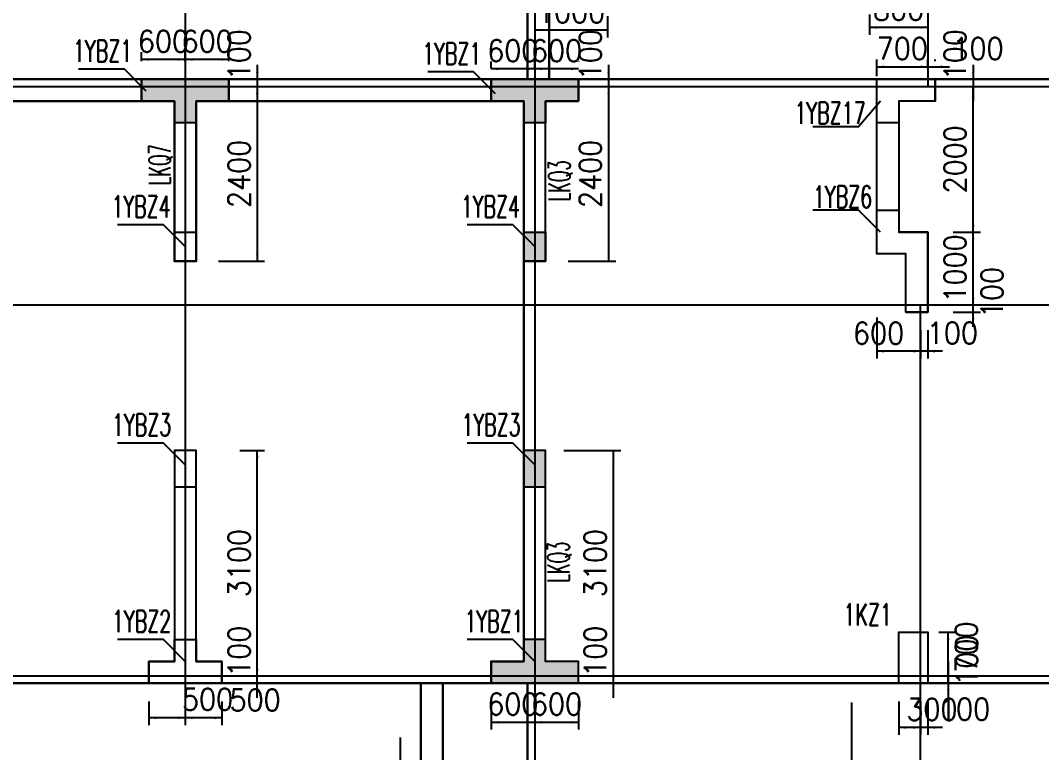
# Model space of a CAD drawing. Extents: x 387171 to 699106, y 11966 to 245688.
# Drawn here: x 635443 to 649471, y 216084 to 226148 of the extents above; entities that cross this region are included whole.
import ezdxf
from ezdxf.enums import TextEntityAlignment as Align

# ---------------------------------------------------------------- set-up
doc = ezdxf.new("R2010")
doc.units = 0
doc.header["$LTSCALE"] = 100
doc.header["$MEASUREMENT"] = 0
doc.linetypes.add('DASHED', pattern=[19.05, 12.7, -6.35])
for name, color, linetype in [('b边缘构件', 235, 'Continuous'), ('colu-主楼', 7, 'Continuous'), ('COLU_DASH', 9, 'DASHED'), ('DOTE', 253, 'Continuous'), ('Q-TEXT', 2, 'Continuous'), ('TEXT', 7, 'Continuous'), ('THIN', 7, 'Continuous'), ('wall-主楼', 2, 'Continuous'), ('Y阴影', 254, 'Continuous'), ('小尺寸', 4, 'Continuous'), ('柱标注', 2, 'Continuous')]:
    doc.layers.add(name, color=color, linetype=linetype)
doc.styles.get("Standard").update_dxf_attribs({"font": 'standard'})
doc.dimstyles.get("Standard").update_dxf_attribs({"dimtxt": 300, "dimasz": 100, "dimexe": 100, "dimexo": 250, "dimgap": 100, "dimtad": 0, "dimtoh": 1, "dimdec": 0, "dimdsep": 46, "dimcen": 0.09, "dimclrt": 7, "dimadec": 0, "dimazin": 0, "dimtfac": 1, "dimtdec": 4, "dimtofl": 0, "dimtmove": 0, "dimatfit": 3, "dimfxl": 1, "dimtolj": 1, "dimtzin": 0, "dimarcsym": 0})

# ---------------------------------------------------------------- blocks, each defined once
blk = doc.blocks.new('*D3283')
at = {"layer": '小尺寸', "color": 0, "linetype": 'ByBlock', "lineweight": -2}
for p, q in [((643589, 216838), (643589, 217338)), ((643508, 217138), (643689, 217138)), ((643508, 217038), (643689, 217038))]:
    blk.add_line(p, q, dxfattribs=at)
for points in [[(643589, 217138), (643572, 217238), (643605, 217238)], [(643589, 217038), (643605, 216938), (643572, 216938)]]:
    blk.add_solid(points, dxfattribs=at)
at = {"layer": '小尺寸', "color": 7, "linetype": 'Continuous', "lineweight": -2, "insert": (643339, 217476), "char_height": 300, "width": 476.67, "attachment_point": 5, "rotation": 90}
blk.add_mtext('100', dxfattribs=at)
blk = doc.blocks.new('*D2239')
at = {"layer": '小尺寸', "color": 0, "linetype": 'ByBlock', "lineweight": -2}
for p, q in [((642908, 220238), (643689, 220238)), ((643589, 217138), (643589, 220238)), ((643508, 217138), (643689, 217138))]:
    blk.add_line(p, q, dxfattribs=at)
for points in [[(643589, 220238), (643605, 220138), (643572, 220138)], [(643589, 217138), (643572, 217238), (643605, 217238)]]:
    blk.add_solid(points, dxfattribs=at)
at = {"layer": '小尺寸', "color": 7, "linetype": 'Continuous', "lineweight": -2, "insert": (643339, 218688), "char_height": 300, "width": 775, "attachment_point": 5, "rotation": 90}
blk.add_mtext('3100', dxfattribs=at)
blk = doc.blocks.new('*D1823')
at = {"layer": '小尺寸', "color": 0, "linetype": 'ByBlock', "lineweight": -2}
for p, q in [((637708, 216788), (637708, 216461)), ((638208, 216788), (638208, 216461)), ((638208, 216561), (637708, 216561))]:
    blk.add_line(p, q, dxfattribs=at)
for points in [[(637708, 216561), (637808, 216577), (637808, 216544)], [(638208, 216561), (638108, 216544), (638108, 216577)]]:
    blk.add_solid(points, dxfattribs=at)
at = {"layer": '小尺寸', "color": 7, "linetype": 'Continuous', "lineweight": -2, "insert": (638667, 216807), "char_height": 300, "width": 566.67, "attachment_point": 5, "rotation": 360}
blk.add_mtext('500', dxfattribs=at)
blk = doc.blocks.new('*D2742')
at = {"layer": '小尺寸', "color": 0, "linetype": 'ByBlock', "lineweight": -2}
for p, q in [((637208, 216788), (637208, 216461)), ((637708, 216788), (637708, 216461)), ((637708, 216561), (637208, 216561))]:
    blk.add_line(p, q, dxfattribs=at)
for points in [[(637208, 216561), (637308, 216577), (637308, 216544)], [(637708, 216561), (637608, 216544), (637608, 216577)]]:
    blk.add_solid(points, dxfattribs=at)
at = {"layer": '小尺寸', "color": 7, "linetype": 'Continuous', "lineweight": -2, "insert": (638014, 216815), "char_height": 300, "width": 566.67, "attachment_point": 5, "rotation": 360}
blk.add_mtext('500', dxfattribs=at)
blk = doc.blocks.new('*D2341')
at = {"layer": '小尺寸', "color": 0, "linetype": 'ByBlock', "lineweight": -2}
for p, q in [((638697, 216838), (638697, 217338)), ((638458, 217138), (638797, 217138)), ((638458, 217038), (638797, 217038))]:
    blk.add_line(p, q, dxfattribs=at)
for points in [[(638697, 217138), (638681, 217238), (638714, 217238)], [(638697, 217038), (638714, 216938), (638681, 216938)]]:
    blk.add_solid(points, dxfattribs=at)
at = {"layer": '小尺寸', "color": 7, "linetype": 'Continuous', "lineweight": -2, "insert": (638447, 217476), "char_height": 300, "width": 476.67, "attachment_point": 5, "rotation": 90}
blk.add_mtext('100', dxfattribs=at)
blk = doc.blocks.new('*D3256')
at = {"layer": '小尺寸', "color": 0, "linetype": 'ByBlock', "lineweight": -2}
for p, q in [((638458, 220238), (638797, 220238)), ((638697, 217138), (638697, 220238)), ((638458, 217138), (638797, 217138))]:
    blk.add_line(p, q, dxfattribs=at)
for points in [[(638697, 220238), (638714, 220138), (638681, 220138)], [(638697, 217138), (638681, 217238), (638714, 217238)]]:
    blk.add_solid(points, dxfattribs=at)
at = {"layer": '小尺寸', "color": 7, "linetype": 'Continuous', "lineweight": -2, "insert": (638447, 218688), "char_height": 300, "width": 775, "attachment_point": 5, "rotation": 90}
blk.add_mtext('3100', dxfattribs=at)
blk = doc.blocks.new('*D3935')
at = {"layer": '小尺寸', "color": 0, "linetype": 'ByBlock', "lineweight": -2}
for p, q in [((648188, 217338), (648188, 216838)), ((648058, 217138), (648288, 217138)), ((648058, 217038), (648288, 217038))]:
    blk.add_line(p, q, dxfattribs=at)
for points in [[(648188, 217138), (648172, 217238), (648205, 217238)], [(648188, 217038), (648205, 216938), (648172, 216938)]]:
    blk.add_solid(points, dxfattribs=at)
at = {"layer": '小尺寸', "color": 7, "linetype": 'Continuous', "lineweight": -2, "insert": (648441, 217353), "char_height": 300, "width": 476.67, "attachment_point": 5, "rotation": 90}
blk.add_mtext('100', dxfattribs=at)
blk = doc.blocks.new('*D3687')
at = {"layer": '小尺寸', "color": 0, "linetype": 'ByBlock', "lineweight": -2}
for p, q in [((648058, 217738), (648288, 217738)), ((648188, 217038), (648188, 217738)), ((648058, 217038), (648288, 217038))]:
    blk.add_line(p, q, dxfattribs=at)
for points in [[(648188, 217738), (648205, 217638), (648172, 217638)], [(648188, 217038), (648172, 217138), (648205, 217138)]]:
    blk.add_solid(points, dxfattribs=at)
at = {"layer": '小尺寸', "color": 7, "linetype": 'Continuous', "lineweight": -2, "insert": (648437, 217535), "char_height": 300, "width": 566.67, "attachment_point": 5, "rotation": 90}
blk.add_mtext('700', dxfattribs=at)
blk = doc.blocks.new('*D4439')
at = {"layer": '小尺寸', "color": 0, "linetype": 'ByBlock', "lineweight": -2}
for p, q in [((647808, 216788), (647808, 216328)), ((647908, 216788), (647908, 216328)), ((648108, 216428), (647608, 216428))]:
    blk.add_line(p, q, dxfattribs=at)
for points in [[(647808, 216428), (647708, 216411), (647708, 216444)], [(647908, 216428), (648008, 216444), (648008, 216411)]]:
    blk.add_solid(points, dxfattribs=at)
at = {"layer": '小尺寸', "color": 7, "linetype": 'Continuous', "lineweight": -2, "insert": (648414, 216681), "char_height": 300, "width": 476.67, "attachment_point": 5, "rotation": 360}
blk.add_mtext('100', dxfattribs=at)
blk = doc.blocks.new('*D4188')
at = {"layer": '小尺寸', "color": 0, "linetype": 'ByBlock', "lineweight": -2}
for p, q in [((647508, 216788), (647508, 216328)), ((647808, 216788), (647808, 216328)), ((647808, 216428), (647508, 216428))]:
    blk.add_line(p, q, dxfattribs=at)
for points in [[(647508, 216428), (647608, 216444), (647608, 216411)], [(647808, 216428), (647708, 216411), (647708, 216444)]]:
    blk.add_solid(points, dxfattribs=at)
at = {"layer": '小尺寸', "color": 7, "linetype": 'Continuous', "lineweight": -2, "insert": (647965, 216677), "char_height": 300, "width": 566.67, "attachment_point": 5, "rotation": 360}
blk.add_mtext('300', dxfattribs=at)
blk = doc.blocks.new('*D179')
at = {"layer": '小尺寸', "color": 0, "linetype": 'ByBlock', "lineweight": -2}
for p, q in [((642508, 226208), (642508, 225915)), ((643508, 226208), (643508, 225915)), ((643508, 226015), (642508, 226015))]:
    blk.add_line(p, q, dxfattribs=at)
for points in [[(642508, 226015), (642608, 226032), (642608, 225999)], [(643508, 226015), (643408, 225999), (643408, 226032)]]:
    blk.add_solid(points, dxfattribs=at)
at = {"layer": '小尺寸', "color": 7, "linetype": 'Continuous', "lineweight": -2, "insert": (643008, 226265), "char_height": 300, "width": 690, "attachment_point": 5, "rotation": 360}
blk.add_mtext('1000', dxfattribs=at)
blk = doc.blocks.new('*D1079')
at = {"layer": '小尺寸', "color": 0, "linetype": 'ByBlock', "lineweight": -2}
for p, q in [((637708, 225588), (637708, 225711)), ((638308, 225588), (638308, 225711)), ((638308, 225611), (637708, 225611))]:
    blk.add_line(p, q, dxfattribs=at)
for points in [[(637708, 225611), (637808, 225627), (637808, 225594)], [(638308, 225611), (638208, 225594), (638208, 225627)]]:
    blk.add_solid(points, dxfattribs=at)
at = {"layer": '小尺寸', "color": 7, "linetype": 'Continuous', "lineweight": -2, "insert": (638008, 225861), "char_height": 300, "width": 556.67, "attachment_point": 5, "rotation": 360}
blk.add_mtext('600', dxfattribs=at)
blk = doc.blocks.new('*D690')
at = {"layer": '小尺寸', "color": 0, "linetype": 'ByBlock', "lineweight": -2}
for p, q in [((637108, 225588), (637108, 225711)), ((637708, 225588), (637708, 225711)), ((637708, 225611), (637108, 225611))]:
    blk.add_line(p, q, dxfattribs=at)
for points in [[(637108, 225611), (637208, 225627), (637208, 225594)], [(637708, 225611), (637608, 225594), (637608, 225627)]]:
    blk.add_solid(points, dxfattribs=at)
at = {"layer": '小尺寸', "color": 7, "linetype": 'Continuous', "lineweight": -2, "insert": (637408, 225861), "char_height": 300, "width": 556.67, "attachment_point": 5, "rotation": 360}
blk.add_mtext('600', dxfattribs=at)
blk = doc.blocks.new('*D1606')
at = {"layer": '小尺寸', "color": 0, "linetype": 'ByBlock', "lineweight": -2}
for p, q in [((638697, 225538), (638697, 225038)), ((638614, 225338), (638797, 225338)), ((638753, 225238), (638797, 225238))]:
    blk.add_line(p, q, dxfattribs=at)
for points in [[(638697, 225338), (638680, 225438), (638714, 225438)], [(638697, 225238), (638714, 225138), (638680, 225138)]]:
    blk.add_solid(points, dxfattribs=at)
at = {"layer": '小尺寸', "color": 7, "linetype": 'Continuous', "lineweight": -2, "insert": (638447, 225676), "char_height": 300, "width": 476.67, "attachment_point": 5, "rotation": 90}
blk.add_mtext('100', dxfattribs=at)
blk = doc.blocks.new('*D1195')
at = {"layer": '小尺寸', "color": 0, "linetype": 'ByBlock', "lineweight": -2}
for p, q in [((638697, 225238), (638697, 222838)), ((638753, 225238), (638797, 225238)), ((638164, 222838), (638797, 222838))]:
    blk.add_line(p, q, dxfattribs=at)
for points in [[(638697, 225238), (638714, 225138), (638680, 225138)], [(638697, 222838), (638680, 222938), (638714, 222938)]]:
    blk.add_solid(points, dxfattribs=at)
at = {"layer": '小尺寸', "color": 7, "linetype": 'Continuous', "lineweight": -2, "insert": (638447, 224038), "char_height": 300, "width": 785, "attachment_point": 5, "rotation": 90}
blk.add_mtext('2400', dxfattribs=at)
blk = doc.blocks.new('*D3552')
at = {"layer": '小尺寸', "color": 0, "linetype": 'ByBlock', "lineweight": -2}
for p, q in [((648532, 221938), (648532, 222438)), ((648258, 222238), (648632, 222238)), ((648258, 222138), (648632, 222138))]:
    blk.add_line(p, q, dxfattribs=at)
for points in [[(648532, 222238), (648515, 222338), (648549, 222338)], [(648532, 222138), (648549, 222038), (648515, 222038)]]:
    blk.add_solid(points, dxfattribs=at)
at = {"layer": '小尺寸', "color": 7, "linetype": 'Continuous', "lineweight": -2, "insert": (648789, 222408), "char_height": 300, "width": 476.67, "attachment_point": 5, "rotation": 90}
blk.add_mtext('100', dxfattribs=at)
blk = doc.blocks.new('*D3742')
at = {"layer": '小尺寸', "color": 0, "linetype": 'ByBlock', "lineweight": -2}
for p, q in [((648258, 223238), (648632, 223238)), ((648532, 222238), (648532, 223238)), ((648258, 222238), (648632, 222238))]:
    blk.add_line(p, q, dxfattribs=at)
for points in [[(648532, 223238), (648549, 223138), (648515, 223138)], [(648532, 222238), (648515, 222338), (648549, 222338)]]:
    blk.add_solid(points, dxfattribs=at)
at = {"layer": '小尺寸', "color": 7, "linetype": 'Continuous', "lineweight": -2, "insert": (648282, 222738), "char_height": 300, "width": 690, "attachment_point": 5, "rotation": 90}
blk.add_mtext('1000', dxfattribs=at)
blk = doc.blocks.new('*D4625')
at = {"layer": '小尺寸', "color": 0, "linetype": 'ByBlock', "lineweight": -2}
for p, q in [((648258, 225238), (648632, 225238)), ((648532, 223238), (648532, 225238)), ((648258, 223238), (648632, 223238))]:
    blk.add_line(p, q, dxfattribs=at)
for points in [[(648532, 225238), (648549, 225138), (648515, 225138)], [(648532, 223238), (648515, 223338), (648549, 223338)]]:
    blk.add_solid(points, dxfattribs=at)
at = {"layer": '小尺寸', "color": 7, "linetype": 'Continuous', "lineweight": -2, "insert": (648282, 224238), "char_height": 300, "width": 780, "attachment_point": 5, "rotation": 90}
blk.add_mtext('2000', dxfattribs=at)
blk = doc.blocks.new('*D997')
at = {"layer": '小尺寸', "color": 0, "linetype": 'ByBlock', "lineweight": -2}
for p, q in [((647808, 221888), (647808, 221500)), ((647908, 221888), (647908, 221500)), ((648108, 221600), (647608, 221600))]:
    blk.add_line(p, q, dxfattribs=at)
for points in [[(647808, 221600), (647708, 221583), (647708, 221616)], [(647908, 221600), (648008, 221616), (648008, 221583)]]:
    blk.add_solid(points, dxfattribs=at)
at = {"layer": '小尺寸', "color": 7, "linetype": 'Continuous', "lineweight": -2, "insert": (648246, 221850), "char_height": 300, "width": 476.67, "attachment_point": 5, "rotation": 360}
blk.add_mtext('100', dxfattribs=at)
blk = doc.blocks.new('*D611')
at = {"layer": '小尺寸', "color": 0, "linetype": 'ByBlock', "lineweight": -2}
for p, q in [((647208, 222062), (647208, 221500)), ((647808, 221888), (647808, 221500)), ((647808, 221600), (647208, 221600))]:
    blk.add_line(p, q, dxfattribs=at)
for points in [[(647208, 221600), (647308, 221616), (647308, 221583)], [(647808, 221600), (647708, 221583), (647708, 221616)]]:
    blk.add_solid(points, dxfattribs=at)
at = {"layer": '小尺寸', "color": 7, "linetype": 'Continuous', "lineweight": -2, "insert": (647232, 221848), "char_height": 300, "width": 556.67, "attachment_point": 5, "rotation": 360}
blk.add_mtext('600', dxfattribs=at)
blk = doc.blocks.new('*D1520')
at = {"layer": '小尺寸', "color": 0, "linetype": 'ByBlock', "lineweight": -2}
for p, q in [((648532, 225538), (648532, 225038)), ((648258, 225338), (648632, 225338)), ((648258, 225238), (648632, 225238))]:
    blk.add_line(p, q, dxfattribs=at)
for points in [[(648532, 225338), (648515, 225438), (648549, 225438)], [(648532, 225238), (648549, 225138), (648515, 225138)]]:
    blk.add_solid(points, dxfattribs=at)
at = {"layer": '小尺寸', "color": 7, "linetype": 'Continuous', "lineweight": -2, "insert": (648282, 225676), "char_height": 300, "width": 476.67, "attachment_point": 5, "rotation": 90}
blk.add_mtext('100', dxfattribs=at)
blk = doc.blocks.new('*D1692')
at = {"layer": '小尺寸', "color": 0, "linetype": 'ByBlock', "lineweight": -2}
for p, q in [((642508, 225488), (642508, 225581)), ((643108, 225588), (643108, 225581)), ((643108, 225481), (642508, 225481))]:
    blk.add_line(p, q, dxfattribs=at)
for points in [[(642508, 225481), (642608, 225497), (642608, 225464)], [(643108, 225481), (643008, 225464), (643008, 225497)]]:
    blk.add_solid(points, dxfattribs=at)
at = {"layer": '小尺寸', "color": 7, "linetype": 'Continuous', "lineweight": -2, "insert": (642808, 225731), "char_height": 300, "width": 556.67, "attachment_point": 5, "rotation": 360}
blk.add_mtext('600', dxfattribs=at)
blk = doc.blocks.new('*D1442')
at = {"layer": '小尺寸', "color": 0, "linetype": 'ByBlock', "lineweight": -2}
for p, q in [((641908, 225488), (641908, 225581)), ((642508, 225488), (642508, 225581)), ((642508, 225481), (641908, 225481))]:
    blk.add_line(p, q, dxfattribs=at)
for points in [[(641908, 225481), (642008, 225497), (642008, 225464)], [(642508, 225481), (642408, 225464), (642408, 225497)]]:
    blk.add_solid(points, dxfattribs=at)
at = {"layer": '小尺寸', "color": 7, "linetype": 'Continuous', "lineweight": -2, "insert": (642208, 225731), "char_height": 300, "width": 556.67, "attachment_point": 5, "rotation": 360}
blk.add_mtext('600', dxfattribs=at)
blk = doc.blocks.new('*D2207')
at = {"layer": '小尺寸', "color": 0, "linetype": 'ByBlock', "lineweight": -2}
for p, q in [((643523, 225538), (643523, 225038)), ((643417, 225338), (643623, 225338)), ((643417, 225238), (643623, 225238))]:
    blk.add_line(p, q, dxfattribs=at)
for points in [[(643523, 225338), (643507, 225438), (643540, 225438)], [(643523, 225238), (643540, 225138), (643507, 225138)]]:
    blk.add_solid(points, dxfattribs=at)
at = {"layer": '小尺寸', "color": 7, "linetype": 'Continuous', "lineweight": -2, "insert": (643273, 225676), "char_height": 300, "width": 476.67, "attachment_point": 5, "rotation": 90}
blk.add_mtext('100', dxfattribs=at)
blk = doc.blocks.new('*D1957')
at = {"layer": '小尺寸', "color": 0, "linetype": 'ByBlock', "lineweight": -2}
for p, q in [((643417, 225238), (643623, 225238)), ((643523, 225238), (643523, 222838)), ((642967, 222838), (643623, 222838))]:
    blk.add_line(p, q, dxfattribs=at)
for points in [[(643523, 225238), (643540, 225138), (643507, 225138)], [(643523, 222838), (643507, 222938), (643540, 222938)]]:
    blk.add_solid(points, dxfattribs=at)
at = {"layer": '小尺寸', "color": 7, "linetype": 'Continuous', "lineweight": -2, "insert": (643273, 224038), "char_height": 300, "width": 785, "attachment_point": 5, "rotation": 90}
blk.add_mtext('2400', dxfattribs=at)
blk = doc.blocks.new('*D1578')
at = {"layer": '小尺寸', "color": 0, "linetype": 'ByBlock', "lineweight": -2}
for p, q in [((647908, 226429), (647908, 225951)), ((647108, 226228), (647108, 225951)), ((647908, 226051), (647108, 226051))]:
    blk.add_line(p, q, dxfattribs=at)
for points in [[(647108, 226051), (647208, 226067), (647208, 226034)], [(647908, 226051), (647808, 226034), (647808, 226067)]]:
    blk.add_solid(points, dxfattribs=at)
at = {"layer": '小尺寸', "color": 7, "linetype": 'Continuous', "lineweight": -2, "insert": (647508, 226301), "char_height": 300, "width": 566.67, "attachment_point": 5}
blk.add_mtext('800', dxfattribs=at)
blk = doc.blocks.new('*D2444')
at = {"layer": '小尺寸', "color": 0, "linetype": 'ByBlock', "lineweight": -2}
for p, q in [((642508, 216788), (642508, 216400)), ((643108, 216788), (643108, 216400)), ((642508, 216500), (643108, 216500))]:
    blk.add_line(p, q, dxfattribs=at)
for points in [[(642508, 216500), (642608, 216517), (642608, 216483)], [(643108, 216500), (643008, 216483), (643008, 216517)]]:
    blk.add_solid(points, dxfattribs=at)
at = {"layer": '小尺寸', "color": 7, "linetype": 'Continuous', "lineweight": -2, "insert": (642808, 216750), "char_height": 300, "width": 556.67, "attachment_point": 5}
blk.add_mtext('600', dxfattribs=at)
blk = doc.blocks.new('*D3351')
at = {"layer": '小尺寸', "color": 0, "linetype": 'ByBlock', "lineweight": -2}
for p, q in [((641908, 216788), (641908, 216400)), ((642508, 216788), (642508, 216400)), ((641908, 216500), (642508, 216500))]:
    blk.add_line(p, q, dxfattribs=at)
for points in [[(641908, 216500), (642008, 216517), (642008, 216483)], [(642508, 216500), (642408, 216483), (642408, 216517)]]:
    blk.add_solid(points, dxfattribs=at)
at = {"layer": '小尺寸', "color": 7, "linetype": 'Continuous', "lineweight": -2, "insert": (642208, 216750), "char_height": 300, "width": 556.67, "attachment_point": 5}
blk.add_mtext('600', dxfattribs=at)
blk = doc.blocks.new('*D1928')
at = {"layer": '小尺寸', "color": 0, "linetype": 'ByBlock', "lineweight": -2}
for p, q in [((647208, 225380), (647208, 225611)), ((647908, 225488), (647908, 225611)), ((647208, 225511), (647908, 225511))]:
    blk.add_line(p, q, dxfattribs=at)
for points in [[(647208, 225511), (647308, 225528), (647308, 225494)], [(647908, 225511), (647808, 225494), (647808, 225528)]]:
    blk.add_solid(points, dxfattribs=at)
at = {"layer": '小尺寸', "color": 7, "linetype": 'Continuous', "lineweight": -2, "insert": (647558, 225761), "char_height": 300, "width": 566.67, "attachment_point": 5}
blk.add_mtext('700', dxfattribs=at)
blk = doc.blocks.new('*D1661')
at = {"layer": '小尺寸', "color": 0, "linetype": 'ByBlock', "lineweight": -2}
for p, q in [((647908, 225488), (647908, 225611)), ((648008, 225588), (648008, 225611)), ((647708, 225511), (648208, 225511))]:
    blk.add_line(p, q, dxfattribs=at)
for points in [[(647908, 225511), (647808, 225494), (647808, 225528)], [(648008, 225511), (648108, 225528), (648108, 225494)]]:
    blk.add_solid(points, dxfattribs=at)
at = {"layer": '小尺寸', "color": 7, "linetype": 'Continuous', "lineweight": -2, "insert": (648598, 225761), "char_height": 300, "width": 476.67, "attachment_point": 5}
blk.add_mtext('100', dxfattribs=at)

msp = doc.modelspace()

# ---------------------------------------------------------------- hatches: boundary and pattern name
at = {"layer": 'Y阴影'}
for points in [[(638308.1, 225337.9), (638308.1, 225037.9), (637858.1, 225037.9), (637858.1, 224737.9), (637558.1, 224737.9), (637558.1, 225037.9), (637108.1, 225037.9), (637108.1, 225337.9)], [(643108.1, 225037.9), (642658.1, 225037.9), (642658.1, 224737.9), (642358.1, 224737.9), (642358.1, 225037.9), (641908.1, 225037.9), (641908.1, 225337.9), (643108.1, 225337.9)], [(642658.1, 223237.9), (642658.1, 222837.9), (642358.1, 222837.9), (642358.1, 223237.9)]]:
    msp.add_hatch(color=256, dxfattribs=at).paths.add_polyline_path(points, flags=0)
h = msp.add_hatch(dxfattribs=at)
h.set_pattern_fill('ANSI31', color=256, scale=25, style=0)
h.set_pattern_definition([])
h.paths.add_polyline_path([(647208.1, 225237.9), (647208.1, 225337.9), (648008.1, 225337.9), (648008.1, 225237.9)], flags=0)
h.paths.add_polyline_path([(647808.1, 225237.9), (647808.1, 225037.9), (647508.1, 225037.9), (647508.1, 224737.9), (647208.1, 224737.9), (647208.1, 225237.9)], flags=0)
h.paths.add_polyline_path([(647808.1, 225237.9), (648008.1, 225237.9), (648008.1, 225037.9), (647808.1, 225037.9)], flags=0)
h = msp.add_hatch(dxfattribs=at)
h.set_pattern_fill('ANSI31', color=256, scale=25, style=0)
h.set_pattern_definition([])
h.paths.add_polyline_path([(647508.1, 223237.9), (647808.1, 223237.9), (647808.1, 222237.9), (647608.1, 222237.9), (647608.1, 222937.9), (647208.1, 222937.9), (647208.1, 223537.9), (647508.1, 223537.9)], flags=0)
h.paths.add_polyline_path([(647808.1, 223138), (647908.1, 223138), (647908.1, 222237.9), (647808.1, 222237.9)], flags=0)
h.paths.add_polyline_path([(647808.1, 222137.9), (647608.1, 222137.9), (647608.1, 222237.9), (647808.1, 222237.9)], flags=0)
h.paths.add_polyline_path([(647808.1, 222237.9), (647908.1, 222237.9), (647908.1, 222137.9), (647808.1, 222137.9)], flags=0)
h = msp.add_hatch(dxfattribs=at)
h.set_pattern_fill('ANSI31', color=256, scale=25, style=0)
h.set_pattern_definition([])
h.paths.add_polyline_path([(637858.1, 223237.9), (637858.1, 222837.9), (637558.1, 222837.9), (637558.1, 223237.9)], flags=0)
h = msp.add_hatch(dxfattribs=at)
h.set_pattern_fill('ANSI31', color=256, scale=25, style=0)
h.set_pattern_definition([])
h.paths.add_polyline_path([(637708.1, 220237.9), (637558.1, 220237.9), (637558.1, 219737.9), (637708.1, 219737.9)], flags=0)
h.paths.add_polyline_path([(637858.1, 220187.9), (637708.1, 220037.9), (637708.1, 219737.9), (637858.1, 219737.9)], flags=0)
h.paths.add_polyline_path([(637858.1, 220187.9), (637858.1, 220237.9), (637708.1, 220237.9), (637708.1, 220037.9)], flags=0)
h = msp.add_hatch(color=256, dxfattribs=at)
h.paths.add_polyline_path([(642508.1, 220237.9), (642358.1, 220237.9), (642358.1, 219737.9), (642508.1, 219737.9)], flags=0)
h.paths.add_polyline_path([(642658.1, 220187.9), (642508.1, 220037.9), (642508.1, 219737.9), (642658.1, 219737.9)], flags=0)
h.paths.add_polyline_path([(642658.1, 220187.9), (642658.1, 220237.9), (642508.1, 220237.9), (642508.1, 220037.9)], flags=0)
h = msp.add_hatch(dxfattribs=at)
h.set_pattern_fill('ANSI31', color=256, scale=25, style=0)
h.set_pattern_definition([])
h.paths.add_polyline_path([(638208.1, 217337.9), (638208.1, 217037.9), (637208.1, 217037.9), (637208.1, 217337.9), (637558.1, 217337.9), (637558.1, 217637.9), (637858.1, 217637.9), (637858.1, 217337.9)], flags=0)
h = msp.add_hatch(color=256, dxfattribs=at)
h.paths.add_polyline_path([(642508.1, 217637.9), (642358.1, 217637.9), (642358.1, 217337.9), (641908.1, 217337.9), (641908.1, 217137.9), (642508.1, 217137.9)], flags=0)
h.paths.add_polyline_path([(642508.1, 217137.9), (641908.1, 217137.9), (641908.1, 217037.9), (642508.1, 217037.9)], flags=0)
h.paths.add_polyline_path([(643108.1, 217337.9), (642658.1, 217337.9), (642658.1, 217487.9), (642508.1, 217337.9), (642508.1, 217137.9), (643108.1, 217137.9)], flags=0)
h.paths.add_polyline_path([(642658.1, 217487.9), (642658.1, 217637.9), (642508.1, 217637.9), (642508.1, 217337.9)], flags=0)
h.paths.add_polyline_path([(643108.1, 217137.9), (642508.1, 217137.9), (642508.1, 217037.9), (643108.1, 217037.9)], flags=0)

# ---------------------------------------------------------------- linework, layer by layer
at = {"color": 1, "lineweight": 30}
for points in [[(652208.1, 230737.9), (648158.1, 230737.9), (648158.1, 231687.9), (645108.1, 231687.9), (645108.1, 229737.9), (642408.1, 229737.9), (642408.1, 225337.9), (631758.1, 225337.9), (631758.1, 229237.9), (624358.1, 229237.9), (624358.1, 226837.9), (623608.1, 226837.9), (623608.1, 225337.9), (613908.1, 225337.9), (613908.1, 229737.9), (611108.1, 229737.9), (611108.1, 231687.9), (608058.1, 231687.9), (608058.1, 230737.9), (604008.1, 230737.9)], [(604008.1, 230737.9), (604008.1, 228587.9), (603408.1, 228587.9), (603408.1, 225137.9), (604008.1, 225137.9), (604008.1, 222137.9), (608308.1, 222137.9), (608308.1, 217037.9), (652208.1, 217037.9)]]:
    msp.add_lwpolyline(points, dxfattribs=at)
at = {"color": 4, "lineweight": 30}
for points in [[(631456.8, 231687.9), (646008.1, 231687.9), (646008.1, 231337.9), (645421.1, 231337.9), (645421.1, 229437.9), (642708.1, 229437.9), (642708, 226737.9), (643508.1, 226738), (643508.1, 226437.9), (642708.1, 226437.9), (642708.1, 225337.9), (641908.1, 225338), (641908.1, 225037.9), (637858.1, 225037.9), (637858.1, 222837.9), (637558.1, 222837.9), (637558.1, 225037.9), (633058.1, 225037.9)], [(651858.1, 225337.9), (641908.1, 225337.9), (641908.1, 225037.9), (642358.1, 225037.9), (642358.1, 217337.9), (641908.1, 217337.9), (641908.1, 217037.9), (642408.1, 217037.9), (642408.1, 210437.9), (642608.1, 210437.9), (642608.1, 207337.9), (642458.1, 207337.9), (642458.1, 206737.9), (642608.1, 206737.9), (642608.1, 201837.9), (642508.1, 201837.9), (642508.1, 201337.9), (643008.1, 201337.9), (643008.1, 201437.9), (646608.1, 201437.9), (646608.1, 201337.9), (647108.1, 201337.9), (647108.1, 201537.9), (651608.1, 201537.9)]]:
    msp.add_lwpolyline(points, dxfattribs=at)
at = {"color": 6, "lineweight": 30}
msp.add_lwpolyline([(641245.3, 217038.9), (640945.3, 217038.9), (640945.3, 212838.9), (642395.3, 212838.9), (642395.3, 213138.9), (641445.3, 213138.9), (641445.3, 213338.9), (641245.3, 213338.9), (641245.3, 217038.9), (640945.3, 217038.9)], dxfattribs=at)
at = {"layer": 'b边缘构件'}
for points in [[(637558.1, 225337.9), (637108.1, 225337.9)], [(637108.1, 225337.9), (637108.1, 225037.9)], [(638308.1, 225337.9), (638308.1, 225037.9), (637858.1, 225037.9), (637858.1, 224737.9), (637558.1, 224737.9), (637558.1, 225037.9), (637108.1, 225037.9), (637108.1, 225337.9), (638308.1, 225337.9)], [(643108.1, 225037.9), (642658.1, 225037.9), (642658.1, 224737.9), (642358.1, 224737.9), (642358.1, 225037.9), (641908.1, 225037.9), (641908.1, 225337.9), (643108.1, 225337.9), (643108.1, 225037.9)], [(643108.1, 225337.9), (642358.1, 225337.9)], [(643108.1, 225037.9), (643108.1, 225337.9)], [(648008.1, 225337.9), (648008.1, 225037.9), (647508.1, 225037.9), (647508.1, 224737.9), (647208.1, 224737.9), (647208.1, 225337.9), (648008.1, 225337.9)], [(648008.1, 225037.9), (648008.1, 225337.9)], [(637558.1, 225037.9), (637108.1, 225037.9)], [(643108.1, 225037.9), (642658.1, 225037.9)], [(647908.1, 223237.9), (647908.1, 222137.9), (647608.1, 222137.9), (647608.1, 222937.9), (647208.1, 222937.9), (647208.1, 223537.9), (647508.1, 223537.9), (647508.1, 223237.9), (647908.1, 223237.9)], [(637858.1, 223237.9), (637858.1, 222837.9), (637558.1, 222837.9), (637558.1, 223237.9), (637858.1, 223237.9)], [(642658.1, 223237.9), (642658.1, 222837.9), (642358.1, 222837.9), (642358.1, 223237.9), (642658.1, 223237.9)], [(647908.1, 223237.9), (647508.1, 223237.9)], [(647908.1, 222137.9), (647908.1, 223237.9)], [(647608.1, 222937.9), (647208.1, 222937.9)], [(647608.1, 222937.9), (647208.1, 222937.9)], [(647608.1, 222137.9), (647608.1, 222937.9)], [(637558.1, 222837.9), (637858.1, 222837.9)], [(642358.1, 222837.9), (642658.1, 222837.9)], [(647608.1, 222137.9), (647908.1, 222137.9)], [(637858.1, 220237.9), (637558.1, 220237.9)], [(637558.1, 220237.9), (637558.1, 219737.9), (637858.1, 219737.9), (637858.1, 220237.9), (637558.1, 220237.9)], [(642658.1, 220237.9), (642358.1, 220237.9)], [(642358.1, 220237.9), (642358.1, 219737.9), (642658.1, 219737.9), (642658.1, 220237.9), (642358.1, 220237.9)], [(638208.1, 217337.9), (638208.1, 217037.9), (637208.1, 217037.9), (637208.1, 217337.9), (637558.1, 217337.9), (637558.1, 217637.9), (637858.1, 217637.9), (637858.1, 217337.9), (638208.1, 217337.9)], [(641908.1, 217337.9), (641908.1, 217037.9), (643108.1, 217037.9), (643108.1, 217337.9), (642658.1, 217337.9), (642658.1, 217637.9), (642358.1, 217637.9), (642358.1, 217337.9), (641908.1, 217337.9)], [(637558.1, 217337.9), (637208.1, 217337.9)], [(637208.1, 217337.9), (637208.1, 217037.9)], [(638208.1, 217337.9), (637858.1, 217337.9)], [(638208.1, 217037.9), (638208.1, 217337.9)], [(637858.1, 217037.9), (637208.1, 217037.9)], [(638208.1, 217037.9), (637858.1, 217037.9)]]:
    msp.add_lwpolyline(points, dxfattribs=at)
at = {"layer": 'colu-主楼'}
msp.add_lwpolyline([(647508.1, 217037.9), (647508.1, 217737.9), (647908.1, 217737.9), (647908.1, 217037.9)], close=True, dxfattribs=at)
at = {"layer": 'COLU_DASH'}
for p, q in [((637558.1, 219737.9), (637858.1, 219737.9)), ((642358.1, 219737.9), (642658.1, 219737.9))]:
    msp.add_line(p, q, dxfattribs=at)
at = {"layer": 'DOTE'}
for p, q in [((637708.1, 234260.7), (637708.1, 216716.5)), ((642508.1, 234260.7), (642508.1, 210537.9)), ((647908.1, 234260.7), (647908.1, 225237.9)), ((599084.7, 225237.9), (664768.6, 225237.9)), ((602058.1, 222237.9), (664768.6, 222237.9)), ((647808.1, 210537.9), (647808.1, 222237.9)), ((608408.1, 217137.9), (664768.6, 217137.9)), ((646858.1, 216772.8), (646858.1, 196087.9)), ((640658.1, 216289.7), (640658.1, 179087.9))]:
    msp.add_line(p, q, dxfattribs=at)
at = {"layer": 'THIN', "color": 200}
for points in [[(637171.5, 225176.7), (636871.5, 225476.7), (636241.5, 225476.7)], [(641968.4, 225139.5), (641668.4, 225439.5), (641038.4, 225439.5)], [(647258.1, 225037.9), (646958.1, 224682.9), (646328.1, 224682.9)], [(647258.1, 225037.9), (646958.1, 224682.9), (646328.1, 224682.9)], [(647258.1, 223237.9), (646958.1, 223537.9), (646328.1, 223537.9)], [(637708.1, 223037.9), (637408.1, 223337.9), (636778.1, 223337.9)], [(642508.1, 223037.9), (642208.1, 223337.9), (641578.1, 223337.9)], [(637708.1, 220037.9), (637408.1, 220337.9), (636778.1, 220337.9)], [(642508.1, 220037.9), (642208.1, 220337.9), (641578.1, 220337.9)], [(637708.1, 217337.9), (637408.1, 217637.9), (636778.1, 217637.9)], [(642508.1, 217337.9), (642208.1, 217637.9), (641578.1, 217637.9)]]:
    msp.add_lwpolyline(points, dxfattribs=at)
at = {"layer": 'wall-主楼'}
for points in [[(638308.1, 225037.9), (638308.1, 225337.9), (637108.1, 225337.9), (637108.1, 225037.9), (637558.1, 225037.9), (637558.1, 222837.9), (637858.1, 222837.9), (637858.1, 225037.9)], [(643108.1, 225037.9), (643108.1, 225337.9), (641908.1, 225337.9), (641908.1, 225037.9), (642358.1, 225037.9), (642358.1, 222837.9), (642658.1, 222837.9), (642658.1, 225037.9)], [(647608.1, 222937.9), (647208.1, 222937.9), (647208.1, 225337.9), (648008.1, 225337.9), (648008.1, 225037.9), (647508.1, 225037.9), (647508.1, 223237.9), (647908.1, 223237.9), (647908.1, 222137.9), (647608.1, 222137.9)], [(638208.1, 217037.9), (638208.1, 217337.9), (637858.1, 217337.9), (637858.1, 220237.9), (637558.1, 220237.9), (637558.1, 217337.9), (637208.1, 217337.9), (637208.1, 217037.9)], [(643108.1, 217037.9), (643108.1, 217337.9), (642658.1, 217337.9), (642658.1, 220237.9), (642358.1, 220237.9), (642358.1, 217337.9), (641908.1, 217337.9), (641908.1, 217037.9)]]:
    msp.add_lwpolyline(points, close=True, dxfattribs=at)

# ---------------------------------------------------------------- texts
at = {"layer": 'Q-TEXT', "color": 3, "width": 0.6}
for s, p in [('LKQ7', (637505.9, 223881.6)), ('LKQ3', (642996.7, 223660.4)), ('LKQ3', (642983.8, 218419.4))]:
    msp.add_text(s, height=300, rotation=90, dxfattribs=at).set_placement(p)
at = {"layer": 'TEXT', "color": 200, "width": 0.7}
for s, p in [('1YBZ1', (636165.7, 225576.7)), ('1YBZ1', (640962.6, 225539.5)), ('1YBZ4', (636694.2, 223437.9)), ('1YBZ4', (641494.2, 223437.9)), ('1YBZ3', (636702.3, 220437.9)), ('1YBZ3', (641502.3, 220437.9)), ('1YBZ2', (636702.3, 217737.9)), ('1YBZ1', (641542.7, 217737.9))]:
    msp.add_text(s, height=300, rotation=360, dxfattribs=at).set_placement(p)
for s, p in [('1YBZ17', (646076.4, 224725.5)), ('1YBZ6', (646330.9, 223572.9))]:
    msp.add_text(s, height=300, dxfattribs=at).set_placement(p)
at = {"layer": '柱标注', "color": 200, "width": 0.7}
msp.add_text('1KZ1', height=300, dxfattribs=at).set_placement((647081.1, 217979.7), align=Align.MIDDLE_CENTER)

# ---------------------------------------------------------------- dimensions: what is measured, and where the dimension line sits
at = {"layer": '小尺寸'}
for base, p1, p2, picture, middle in [((647108.1, 226050.7), (647908.1, 226678.5), (647108.1, 226478.5), '*D1578', (647508.1, 226300.7)), ((647908.1, 225511), (647208.1, 225129.8), (647908.1, 225237.9), '*D1928', (647558.1, 225761)), ((648008.1, 225511), (647908.1, 225237.9), (648008.1, 225337.9), '*D1661', (648210, 225761)), ((642508.1, 216500.1), (641908.1, 217037.9), (642508.1, 217037.9), '*D3351', (642208.1, 216750.1)), ((643108.1, 216500.1), (642508.1, 217037.9), (643108.1, 217037.9), '*D2444', (642808.1, 216750.1))]:
    dim = msp.add_linear_dim(base=base, p1=p1, p2=p2, dimstyle='Standard', dxfattribs=at)
    dim.commit()
    dim.dimension.update_dxf_attribs({"geometry": picture, "text_midpoint": middle})
for base, p1, p2, angle, picture, middle in [((642508.1, 226015.3), (643508.1, 226458.2), (642508.1, 226458.2), 180, '*D179', (643008.1, 226265.3)), ((637108.1, 225610.7), (637708.1, 225337.9), (637108.1, 225337.9), 180, '*D690', (637408.1, 225860.7)), ((637708.1, 225610.7), (638308.1, 225337.9), (637708.1, 225337.9), 180, '*D1079', (638008.1, 225860.7)), ((638697.1, 225237.9), (638363.6, 225337.9), (638502.7, 225237.9), 90, '*D1606', (638447.1, 225287.9)), ((643523.2, 225237.9), (643166.7, 225337.9), (643166.7, 225237.9), 90, '*D2207', (643273.2, 225287.9)), ((648532, 225237.9), (648008.1, 225337.9), (648008.1, 225237.9), 90, '*D1520', (648282, 225287.9)), ((641908.1, 225480.7), (642508.1, 225237.9), (641908.1, 225237.9), 180, '*D1442', (642208.1, 225730.7)), ((642508.1, 225480.7), (643108.1, 225337.9), (642508.1, 225237.9), 180, '*D1692', (642808.1, 225730.7)), ((638697.1, 222837.9), (638502.7, 225237.9), (637913.6, 222837.9), 90, '*D1195', (638447.1, 224037.9)), ((643523.2, 222837.9), (643166.7, 225237.9), (642716.7, 222837.9), 90, '*D1957', (643273.2, 224037.9)), ((648532, 225237.9), (648008.1, 223237.9), (648008.1, 225237.9), 90, '*D4625', (648282, 224237.9)), ((648532, 223237.9), (648008.1, 222237.9), (648008.1, 223237.9), 90, '*D3742', (648282, 222737.9)), ((648532, 222237.9), (648008.1, 222137.9), (648008.1, 222237.9), 90, '*D3552', (648789.1, 222020.1)), ((647208.1, 221599.7), (647808.1, 222137.9), (647208.1, 222311.9), 180, '*D611', (647231.7, 221848.5)), ((647808.1, 221599.7), (647908.1, 222137.9), (647808.1, 222137.9), 180, '*D997', (647858.1, 221849.7)), ((638697.4, 220237.9), (638208.1, 217137.9), (638208.1, 220237.9), 90, '*D3256', (638447.4, 218687.9)), ((643588.7, 220237.9), (643258.1, 217137.9), (642658.1, 220237.9), 90, '*D2239', (643338.7, 218687.9)), ((638697.4, 217137.9), (638208.1, 217037.9), (638208.1, 217137.9), 90, '*D2341', (638447.4, 217087.9)), ((643588.7, 217137.9), (643258.1, 217037.9), (643258.1, 217137.9), 90, '*D3283', (643338.7, 217087.9)), ((648188.3, 217737.9), (647808.1, 217037.9), (647808.1, 217737.9), 90, '*D3687', (648437, 217534.8)), ((648188.3, 217037.9), (647808.1, 217137.9), (647808.1, 217037.9), 90, '*D3935', (648440.9, 216965)), ((637208.1, 216560.5), (637708.1, 217037.9), (637208.1, 217037.9), 180, '*D2742', (637380.6, 216815.2)), ((637708.1, 216560.5), (638208.1, 217037.9), (637708.1, 217037.9), 180, '*D1823', (638033.5, 216806.6)), ((647508.1, 216427.8), (647808.1, 217037.9), (647508.1, 217037.9), 180, '*D4188', (647432.1, 216676.7)), ((647808.1, 216427.8), (647908.1, 217037.9), (647808.1, 217037.9), 180, '*D4439', (648025.6, 216680.6))]:
    dim = msp.add_linear_dim(base=base, p1=p1, p2=p2, angle=angle, dimstyle='Standard', dxfattribs=at)
    dim.commit()
    dim.dimension.update_dxf_attribs({"geometry": picture, "text_midpoint": middle})

doc.saveas('drawing.dxf')
